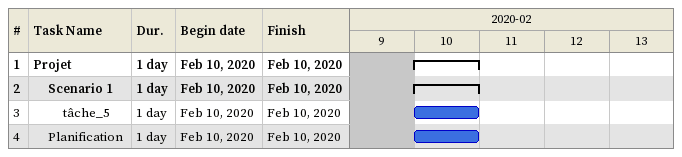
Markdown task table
| ID | Level | Task | Duration | Start | Finish |
|---|---|---|---|---|---|
| 1 | 1 | **Projet** | 1d | 2020-02-10 | 2020-02-10 |
| 2 | 2 | **Scenario 1** | 1d | 2020-02-10 | 2020-02-10 |
| 3 | 3 | tâche_5 | 1d | 2020-02-10 | 2020-02-10 |
| 4 | 2 | Planification | 1d | 2020-02-10 | 2020-02-10 |
